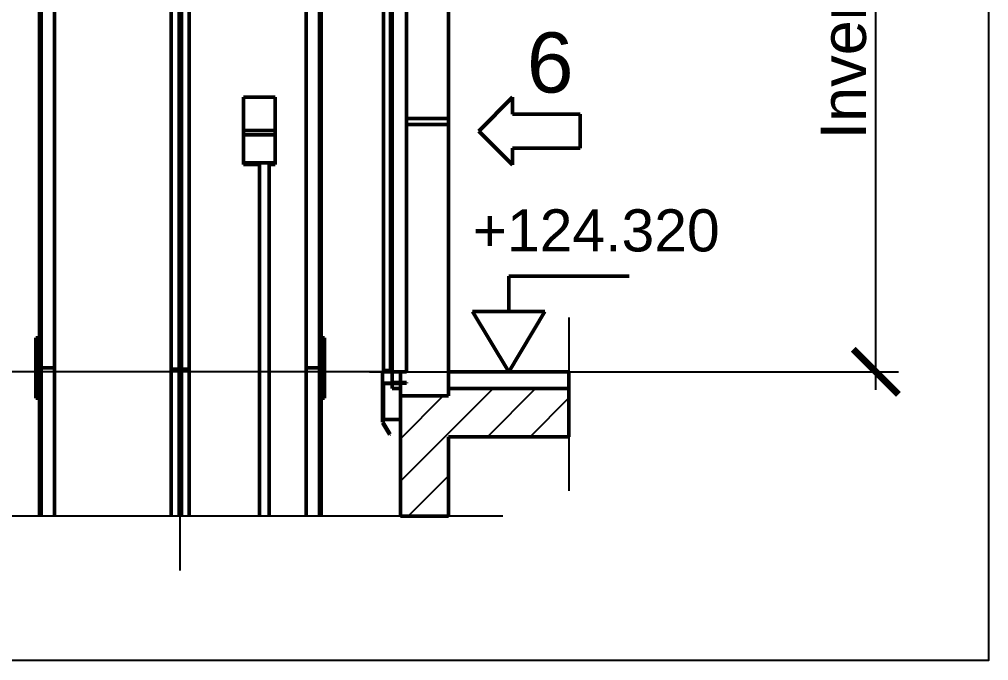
# Model space of a CAD drawing. Header units: millimetres. Extents: x -2854 to 202754, y -48725 to 27067.
# Drawn here: x 63740 to 67767, y 425 to 3089 of the extents above; entities that cross this region are included whole.
import ezdxf

# ---------------------------------------------------------------- set-up
doc = ezdxf.new("R2010")
doc.units = ezdxf.units.MM
doc.linetypes.add('AM_ISO08W050', pattern=[18, 12, -1.5, 3, -1.5])
for name, color, linetype, lineweight in [('AM_0', 7, 'Continuous', 50), ('AM_5', 3, 'Continuous', 25), ('AM_8', 1, 'Continuous', 25), ('LDCar-AM_0', 7, 'Continuous', 50), ('LDCar-AM_4', 3, 'Continuous', 25), ('LDGuides-AM_0', 7, 'Continuous', 50), ('LDShaft-AM_0', 7, 'Continuous', 50), ('LDShaft-AM_7', 4, 'AM_ISO08W050', 25)]:
    doc.layers.add(name, color=color, linetype=linetype, lineweight=lineweight)
doc.layers.add('AM_VIEWS', color=1, linetype='Continuous', lineweight=25, plot=False)
doc.styles.add('LD', font='ARIALUNI.ttf')
doc.dimstyles.new('LIFT', dxfattribs={"dimtxt": 2.5, "dimasz": 2.5, "dimexe": 1.25, "dimexo": 0, "dimgap": 0.5, "dimtad": 1, "dimdec": 0, "dimzin": 1, "dimdsep": 46, "dimtxsty": 'LD', "dimblk": 'ARCHTICK', "dimcen": 0, "dimdle": 1, "dimclrd": 3, "dimclre": 3, "dimclrt": 4, "dimadec": 0, "dimazin": 0, "dimtp": 0.1, "dimtm": 0.1, "dimtfac": 0.71, "dimtdec": 0, "dimtix": 1, "dimtmove": 0, "dimatfit": 3, "dimfxl": 1, "dimtolj": 1, "dimarcsym": 0})

# ---------------------------------------------------------------- blocks, each defined once
blk = doc.blocks.new('LD_20260610085845_00000150')
at = {"layer": 'LDShaft-AM_0'}
for p, q in [((200, 20422.5), (200, 21212.5)), ((25, 20422.5), (200, 20422.5)), ((200, 20397.5), (200, 20422.5)), ((200, 20397.5), (25, 20397.5)), ((200, 19270), (200, 20397.5)), ((0, 19370), (0, 19325.5)), ((0, 19322.5), (0, 19270)), ((700, 19300), (200, 19300)), ((200, 19300), (200, 19270)), ((700, 19100), (700, 19300)), ((80, 19270), (0, 19270)), ((0, 19270), (0, 18770)), ((200, 19270), (80, 19270)), ((200, 18770), (200, 19100)), ((200, 19100), (700, 19100)), ((0, 18770), (80, 18770)), ((80, 18770), (200, 18770))]:
    blk.add_line(p, q, dxfattribs=at)
blk = doc.blocks.new('LD_20260610085845_00000156')
at = {"layer": 'LDShaft-AM_0'}
for p, q in [((0, 0), (-35, 0)), ((-35, 0), (-35, -1)), ((0, -1), (0, 0)), ((-71, -1), (-71, -151)), ((-35, -1), (-71, -1)), ((-35, -1), (0, -1)), ((0, -151), (0, -22.5)), ((-71, -151), (0, -151))]:
    blk.add_line(p, q, dxfattribs=at)
blk = doc.blocks.new('LD_20260610085845_00000157')
at = {"layer": 'LDCar-AM_0'}
for p, q in [((-40, 2190), (-100, 2190)), ((-100, 2190), (-100, 2187)), ((-100, 2187), (-43, 2187)), ((-60, 2187), (-60, 2003)), ((-43, 2187), (-43, 2010)), ((-30, 2190), (-40, 2190)), ((-40, 2010), (-40, 2190)), ((-30, 2190), (-30, 2170)), ((0, 2190), (-30, 2190)), ((-27, 2170), (-27, 2187)), ((-27, 2187), (-3, 2187)), ((-3, 2187), (-3, 2003)), ((0, 2000), (0, 2190)), ((-30, 2170), (-27, 2170)), ((-63.5, 2020), (-66.5, 2020)), ((-66.5, 2020), (-66.5, 2000)), ((-63.5, 2003), (-63.5, 2020)), ((-66.5, 1995), (-95, 1995)), ((-95, 1995), (-95, 5)), ((-66.5, 2000), (0, 2000)), ((-66.5, 5), (-66.5, 1995)), ((-3, 2003), (-63.5, 2003)), ((-60, 2000), (-60, 0)), ((-43, 2010), (-40, 2010)), ((0, 0), (0, 2000)), ((-60, 0), (-100, 0)), ((-100, 0), (-100, -47.5)), ((-95, 5), (-66.5, 5)), ((-60, -44.5), (-60, 0)), ((-60, 0), (0, 0)), ((-100, -47.5), (-100, -210)), ((-97, -210), (-97, -47.5)), ((-97, -47.5), (-60, -47.5)), ((0, -44.5), (-60, -44.5)), ((-60, -47.5), (0, -47.5)), ((0, -47.5), (0, -44.5)), ((-100, -210), (-97, -210)), ((-97.2, -210.2), (-99.8, -211.8)), ((-99.8, -211.8), (-69.8, -260.8)), ((-67.2, -259.2), (-97.2, -210.2)), ((-69.8, -260.8), (-67.2, -259.2))]:
    blk.add_line(p, q, dxfattribs=at)
blk = doc.blocks.new('LD_20260610085845_00000158')
at = {"layer": 'LDShaft-AM_0'}
for p, q in [((0, 0), (-35, 0)), ((-35, 0), (-35, -70)), ((0, -70), (0, 0)), ((700, 0), (200, 0)), ((200, 0), (200, -70)), ((700, -70), (700, 0)), ((-35, -70), (0, -70)), ((200, -70), (700, -70))]:
    blk.add_line(p, q, dxfattribs=at)
blk = doc.blocks.new('LD_ENTRY_R')
for p, q in [((0, 0), (140.6, 140.6)), ((140.6, 70.3), (140.6, 140.6)), ((140.6, 70.3), (422, 70.3)), ((422, -70.3), (422, 70.3)), ((0, 0), (140.6, -140.6)), ((140.6, -70.3), (422, -70.3)), ((140.6, -70.3), (140.6, -140.6))]:
    blk.add_line(p, q)
blk = doc.blocks.new('LD_20260610085845_0000015A')
at = {"layer": 'LDCar-AM_0'}
blk.add_blockref('LD_ENTRY_R', (0, 0), dxfattribs=at)
at = {"layer": 'LDCar-AM_0', "style": 'LD'}
blk.add_text('6', height=250, dxfattribs=at).set_placement((200, 160))
blk = doc.blocks.new('LD_ENTRY_FLOOR_R')
for p, q in [((0, 0), (-150, 250)), ((150, 250), (0, 0))]:
    blk.add_line(p, q)
at = {"layer": 'AM_0'}
for p, q in [((0, 397.7), (500, 397.7)), ((0, 250), (0, 397.7)), ((-150, 250), (150, 250))]:
    blk.add_line(p, q, dxfattribs=at)
blk = doc.blocks.new('LD_20260610085845_0000015B')
at = {"layer": 'LDCar-AM_0'}
blk.add_blockref('LD_ENTRY_FLOOR_R', (0, 0), dxfattribs=at)
at = {"layer": 'LDCar-AM_0', "style": 'LD'}
blk.add_text('+124.320', height=175, dxfattribs=at).set_placement((-150, 500))
blk = doc.blocks.new('LD_20260610085845_0000015D')
at = {"layer": 'AM_0'}
for p, q in [((45, 65), (-87, 65)), ((-87, 65), (-87, -74)), ((45, -74), (45, 65)), ((45, -74), (-87, -74)), ((-87, -74), (-87, -91.5)), ((-87, -74), (45, -74)), ((45, -91.5), (45, -74)), ((45, -91.5), (-87, -91.5)), ((-87, -91.5), (-87, -208.5)), ((45, -208.5), (45, -91.5)), ((-87, -208.5), (45, -208.5)), ((-87, -208.5), (-87, -215)), ((-87, -215), (-20, -215)), ((-20, -208.5), (-20, -1676.5)), ((20, -1676.5), (20, -208.5)), ((20, -215), (45, -215)), ((45, -215), (45, -208.5))]:
    blk.add_line(p, q, dxfattribs=at)
blk = doc.blocks.new('LD_20260610085845_0000015E')
at = {"layer": 'LDShaft-AM_7'}
blk.add_line((0, -1091), (0, 4980), dxfattribs=at)
blk = doc.blocks.new('LD_20260610085845_00000164')
at = {"layer": 'LDGuides-AM_0'}
for p, q in [((-5, 1250), (-37.5, 1250)), ((-37.5, 1250), (-37.5, 639)), ((5, 1250), (-5, 1250)), ((-5, 1250), (-5, 639)), ((-5, 639), (-5, 1250)), ((5, 639), (5, 1250)), ((37.5, 1250), (5, 1250)), ((5, 1250), (5, 639)), ((37.5, 639), (37.5, 1250))]:
    blk.add_line(p, q, dxfattribs=at)
blk = doc.blocks.new('LD_20260610085845_00000166')
at = {"layer": 'LDGuides-AM_0'}
for p, q in [((-5, 1250), (-37.5, 1250)), ((-37.5, 1250), (-37.5, -1250)), ((-5, -1250), (-5, 1250)), ((5, 1250), (-5, 1250)), ((-5, 1250), (-5, -1250)), ((37.5, 1250), (5, 1250)), ((5, 1250), (5, -1250)), ((5, -1250), (5, 1250)), ((37.5, -1250), (37.5, 1250)), ((-37.5, -1250), (-5, -1250)), ((-5, -1250), (5, -1250)), ((5, -1250), (37.5, -1250))]:
    blk.add_line(p, q, dxfattribs=at)
blk = doc.blocks.new('LD_20260610085845_0000016C')
at = {"layer": 'LDGuides-AM_0'}
for p, q in [((-24, 1250), (-31, 1250)), ((-31, 1250), (-31, -1250)), ((-24, -1250), (-24, 1250)), ((31, 1250), (-24, 1250)), ((-24, 1250), (-24, -1250)), ((31, -1250), (31, 1250)), ((-31, -1250), (-24, -1250)), ((-24, -1250), (31, -1250))]:
    blk.add_line(p, q, dxfattribs=at)
blk = doc.blocks.new('LD_20260610085845_0000016E')
at = {"layer": 'LDGuides-AM_0'}
for p, q in [((-24, 1250), (-31, 1250)), ((-31, 1250), (-31, 634)), ((-24, 634), (-24, 1250)), ((31, 1250), (-24, 1250)), ((-24, 1250), (-24, 634)), ((31, 634), (31, 1250))]:
    blk.add_line(p, q, dxfattribs=at)
blk = doc.blocks.new('LD_20260610085845_0000016F')
at = {"layer": 'AM_0'}
for p, q in [((0, 125), (-15, 125)), ((-15, 125), (-15, -125)), ((0, -125), (0, 125)), ((-15, -125), (0, -125))]:
    blk.add_line(p, q, dxfattribs=at)
blk = doc.blocks.new('LD_20260610085845_00000172')
at = {"layer": 'LDGuides-AM_0'}
for p, q in [((24, 1250), (-31, 1250)), ((-31, 1250), (-31, 634)), ((31, 1250), (24, 1250)), ((24, 1250), (24, 634)), ((24, 634), (24, 1250)), ((31, 634), (31, 1250))]:
    blk.add_line(p, q, dxfattribs=at)
blk = doc.blocks.new('LD_20260610085845_00000173')
at = {"layer": 'AM_0'}
for p, q in [((15, 125), (0, 125)), ((0, 125), (0, -125)), ((15, -125), (15, 125)), ((0, -125), (15, -125))]:
    blk.add_line(p, q, dxfattribs=at)
blk = doc.blocks.new('LD_20260610085845_00000174')
at = {"layer": 'LDGuides-AM_0'}
for p, q in [((24, 1250), (-31, 1250)), ((-31, 1250), (-31, -1250)), ((24, -1250), (24, 1250)), ((31, 1250), (24, 1250)), ((24, 1250), (24, -1250)), ((31, -1250), (31, 1250)), ((-31, -1250), (24, -1250)), ((24, -1250), (31, -1250))]:
    blk.add_line(p, q, dxfattribs=at)
blk = doc.blocks.new('LD_20260610085845_0000017F')
at = {"layer": 'AM_8'}
for p, q in [((0, 18915.1), (384.9, 19300)), ((200, 19291.9), (208.1, 19300)), ((361.7, 19100), (561.7, 19300)), ((0, 19091.9), (178.1, 19270)), ((0, 19268.7), (1.3, 19270)), ((538.4, 19100), (700, 19261.6)), ((31.7, 18770), (200, 18938.3))]:
    blk.add_line(p, q, dxfattribs=at)
blk = doc.blocks.new('_ArchTick')
at = {"color": 0, "linetype": 'ByBlock', "const_width": 0.15}
blk.add_lwpolyline([(-0.5, -0.5), (0.5, 0.5)], dxfattribs=at)
blk = doc.blocks.new('*D2855')
at = {"layer": 'AM_5', "color": 3, "lineweight": -2, "transparency": 16777216}
for p, q in [((62448.5, 1550.1), (62448.5, 5086.1)), ((64962.5, 5011.1), (62354.7, 5011.1)), ((65323.5, 1625.1), (62354.7, 1625.1))]:
    blk.add_line(p, q, dxfattribs=at)
at = {"layer": 'Defpoints', "color": 0, "transparency": 16777216}
for p in [(62448.5, 5011.1), (64962.5, 5011.1), (65323.5, 1625.1)]:
    blk.add_point(p, dxfattribs=at)
at = {"layer": 'AM_5', "color": 3, "lineweight": -2, "transparency": 16777216, "xscale": 187.5, "yscale": 187.5, "zscale": 187.5}
for p, rotation in [((62448.5, 5011.1), 90), ((62448.5, 1625.1), 270)]:
    blk.add_blockref('_ArchTick', p, dxfattribs=dict(at, rotation=rotation))
at = {"layer": 'AM_5', "color": 4, "transparency": 16777216, "insert": (62288.1, 3318.1), "char_height": 187.5, "attachment_point": 5, "rotation": 90, "style": 'LD'}
blk.add_mtext('\\A1;LFGK=3386 (CWT) \\H0.7x;\\S±20 ', dxfattribs=at)
blk = doc.blocks.new('*D2856')
at = {"layer": 'AM_5', "color": 3, "lineweight": -2, "transparency": 16777216}
for p, q in [((61698.5, 1550.1), (61698.5, 6521.1)), ((65323.5, 6446.1), (61604.7, 6446.1)), ((65323.5, 1625.1), (61604.7, 1625.1))]:
    blk.add_line(p, q, dxfattribs=at)
at = {"layer": 'Defpoints', "color": 0, "transparency": 16777216}
for p in [(61698.5, 6446.1), (65323.5, 6446.1), (65323.5, 1625.1)]:
    blk.add_point(p, dxfattribs=at)
at = {"layer": 'AM_5', "color": 3, "lineweight": -2, "transparency": 16777216, "xscale": 187.5, "yscale": 187.5, "zscale": 187.5}
for p, rotation in [((61698.5, 6446.1), 90), ((61698.5, 1625.1), 270)]:
    blk.add_blockref('_ArchTick', p, dxfattribs=dict(at, rotation=rotation))
at = {"layer": 'AM_5', "color": 4, "transparency": 16777216, "insert": (61564, 4035.6), "char_height": 187.5, "attachment_point": 5, "rotation": 90, "style": 'LD'}
blk.add_mtext('\\A1;HSK= 4821', dxfattribs=at)
blk = doc.blocks.new('*D2857')
at = {"layer": 'AM_5', "color": 3, "lineweight": -2, "transparency": 16777216}
for p, q in [((62073.5, 1550.1), (62073.5, 5277.1)), ((64408.5, 5202.1), (61979.7, 5202.1)), ((65323.5, 1625.1), (61979.7, 1625.1))]:
    blk.add_line(p, q, dxfattribs=at)
at = {"layer": 'Defpoints', "color": 0, "transparency": 16777216}
for p in [(62073.5, 5202.1), (64408.5, 5202.1), (65323.5, 1625.1)]:
    blk.add_point(p, dxfattribs=at)
at = {"layer": 'AM_5', "color": 3, "lineweight": -2, "transparency": 16777216, "xscale": 187.5, "yscale": 187.5, "zscale": 187.5}
for p, rotation in [((62073.5, 5202.1), 90), ((62073.5, 1625.1), 270)]:
    blk.add_blockref('_ArchTick', p, dxfattribs=dict(at, rotation=rotation))
at = {"layer": 'AM_5', "color": 4, "transparency": 16777216, "insert": (61852.5, 3413.6), "char_height": 187.5, "attachment_point": 5, "rotation": 90, "style": 'LD'}
blk.add_mtext('\\A1;LFKK = 3577 (Car) \\H0.7x;\\S0/+20 ', dxfattribs=at)
blk = doc.blocks.new('*D2858')
at = {"layer": 'AM_5', "color": 3, "lineweight": -2, "transparency": 16777216}
for p, q in [((67298.5, 1550.1), (67298.5, 5400.1)), ((65194.5, 5325.1), (67392.2, 5325.1)), ((65194.5, 1625.1), (67392.2, 1625.1))]:
    blk.add_line(p, q, dxfattribs=at)
at = {"layer": 'Defpoints', "color": 0, "transparency": 16777216}
for p in [(65194.5, 5325.1), (67298.5, 5325.1), (65194.5, 1625.1)]:
    blk.add_point(p, dxfattribs=at)
at = {"layer": 'AM_5', "color": 3, "lineweight": -2, "transparency": 16777216, "xscale": 187.5, "yscale": 187.5, "zscale": 187.5}
for p, rotation in [((67298.5, 5325.1), 90), ((67298.5, 1625.1), 270)]:
    blk.add_blockref('_ArchTick', p, dxfattribs=dict(at, rotation=rotation))
at = {"layer": 'AM_5', "color": 4, "transparency": 16777216, "insert": (67165.2, 3475.1), "char_height": 187.5, "attachment_point": 5, "rotation": 90, "style": 'LD'}
blk.add_mtext('\\A1;Inverter = 3700', dxfattribs=at)
blk = doc.blocks.new('LD_20260610085845_00000181')
at = {"layer": 'LDCar-AM_4'}
blk.add_line((425, 18770), (-2125, 18770), dxfattribs=at)
blk = doc.blocks.new('LD_20260610085845_00000182')
at = {"layer": 'LDCar-AM_4'}
blk.add_line((700, 19595), (700, 18875), dxfattribs=at)

msp = doc.modelspace()

# ---------------------------------------------------------------- linework, layer by layer
at = {"layer": 'AM_VIEWS'}
msp.add_lwpolyline([(60948.5, 8037.6), (67767.2, 8037.6), (67767.2, 425.1), (60948.5, 425.1)], close=True, dxfattribs=at)

# ---------------------------------------------------------------- block references
for name, p in [('LD_20260610085845_0000015E', (64408.5, 1891.1)), ('LD_20260610085845_00000150', (65323.5, -17744.9)), ('LD_20260610085845_0000017F', (65323.5, -17744.9)), ('LD_20260610085845_0000016C', (63854.5, 2891.1)), ('LD_20260610085845_00000166', (64408.5, 2886.1)), ('LD_20260610085845_00000174', (64962.5, 2891.1)), ('LD_20260610085845_00000157', (65348.5, 1625.1)), ('LD_20260610085845_0000015A', (65648.5, 2625.1)), ('LD_20260610085845_0000015D', (64758.5, 2701.6)), ('LD_20260610085845_0000015B', (65773.5, 1625.1)), ('LD_20260610085845_00000182', (65323.5, -17744.9)), ('LD_20260610085845_0000016F', (63823.5, 1641.1)), ('LD_20260610085845_00000173', (64993.5, 1641.1)), ('LD_20260610085845_0000016E', (63854.5, 391.1)), ('LD_20260610085845_00000164', (64408.5, 386.1)), ('LD_20260610085845_00000172', (64962.5, 391.1)), ('LD_20260610085845_00000158', (65323.5, 1625.1)), ('LD_20260610085845_00000156', (65323.5, 1577.6)), ('LD_20260610085845_00000181', (65323.5, -17744.9))]:
    msp.add_blockref(name, p)

# ---------------------------------------------------------------- dimensions: what is measured, and where the dimension line sits
at = {"layer": 'AM_5'}
for base, p1, p2, text, picture, middle in [((61698.5, 6446.1), (65323.5, 1625.1), (65323.5, 6446.1), 'HSK= <>', '*D2856', (61564, 4035.6)), ((67298.5, 5325.1), (65194.5, 1625.1), (65194.5, 5325.1), 'Inverter = <>', '*D2858', (67165.2, 3475.1)), ((62073.5, 5202.1), (65323.5, 1625.1), (64408.5, 5202.1), 'LFKK = <> (Car) \\H0.7x;\\S0/+20 ', '*D2857', (61852.5, 3413.6)), ((62448.5, 5011.1), (65323.5, 1625.1), (64962.5, 5011.1), 'LFGK=<> (CWT) \\H0.7x;\\S±20 ', '*D2855', (62288.1, 3318.1))]:
    dim = msp.add_linear_dim(base=base, p1=p1, p2=p2, angle=90, text=text, dimstyle='LIFT', override={"dimscale": 75, "dimtxt": 2.5, "dimtix": 1}, dxfattribs=at)
    dim.commit()
    dim.dimension.update_dxf_attribs({"geometry": picture, "text_midpoint": middle})

doc.saveas('drawing.dxf')
